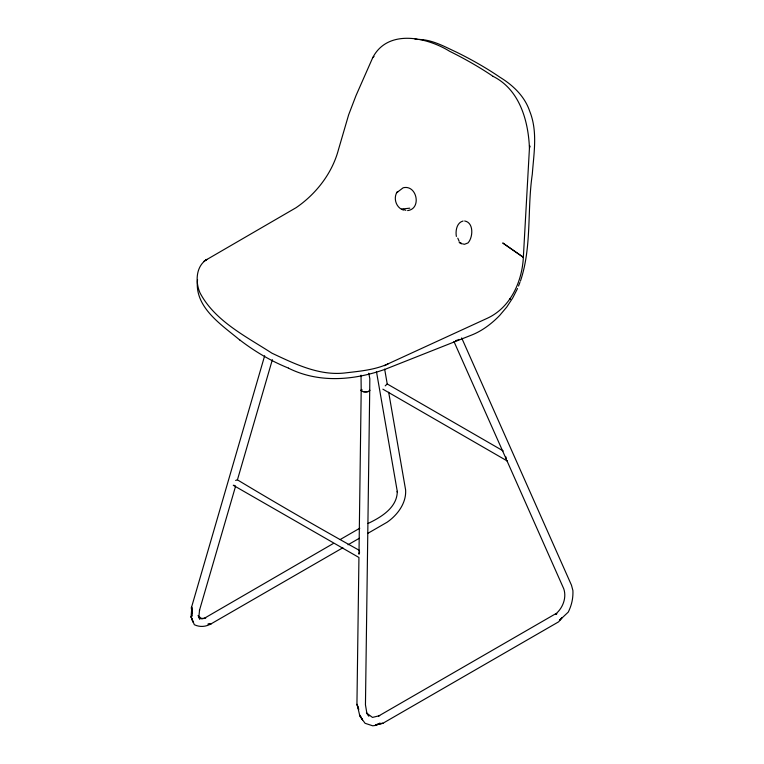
<?xml version="1.0" encoding="UTF-8"?>
<svg xmlns="http://www.w3.org/2000/svg" width="764" height="764" viewBox="0 0 764 764"><rect width="100%" height="100%" fill="white"/><g stroke="black" fill="none" stroke-linecap="round" stroke-linejoin="round"><path stroke-width="1.15" d="M361.2 390.318L361.028 375.181M361.2 390.232L358.984 554.206L359.586 552.009M493.076 76.362C519.596 89.56 528.344 120.769 529.442 148.12L523.397 256.484C522.385 281.047 510.782 307.395 487.47 318.187L389.821 363.043C376.451 369.661 361.133 371.075 346.503 372.765C320.021 376.413 295.2 364.075 271.946 353.197C246.161 336.475 214.875 321.147 200.006 292.851C195.345 282.241 195.727 266.97 206.089 259.951M197.551 279.643C194.113 307.462 221.636 324.757 240.02 340.228M264.659 355.766L191.42 607.666L192.203 613.272L191.42 607.666L191.869 616.319L191.812 607.16L191.095 616.815L194.333 624.723C200.092 627.397 205.802 626.824 211.246 623.758L342.864 547.769M235.551 486.315L199.452 610.436L199.576 609.834L198.841 617.111L199.872 619.212L198.459 616.529M272.366 359.672L237.432 479.859C277.676 504.068 318.349 527.513 359.376 550.376M529.442 148.12L530.12 146.22L529.395 145.943M518.508 286.032L519.95 282.346M520.427 281.114C532.03 246.782 527.045 209.623 532.298 174.202C533.835 153.201 537.856 131.351 529.672 111.152C524.677 96.312 513.026 85.234 499.942 77.25A273.397 114.161 11 0 0 456.624 52.219C444.724 46.747 432.73 39.833 419.293 39.461M493.076 76.362A294.302 127.712 10.1 0 0 449.671 51.303C427.047 37.283 387.835 28.535 372.736 57.653L355.986 95.643L348.651 114.791L338.442 149.696C332.187 173.294 316.076 193.999 296.088 207.693L205.42 260.352M397.041 192.07C393.097 198.353 396.182 207.856 403.421 210.071M517.543 288.496L512.778 297.855L506.733 307.08L499.723 315.379A73.745 46.766 -59.8 0 1 471.741 335.014L385.257 369.251C354.066 380.329 318.97 383.433 288.448 368.152M561.855 617.799L558.665 621.81L382.831 723.327L375.372 725.017L380.205 723.155L376.289 725.332L372.717 725.8L365.058 723.288L359.882 716.183L357.094 704.274M561.76 617.799L559.764 620.101L568.263 612.098C571.692 605.155 573.22 598.26 572.914 590.572L571.472 585.186L461.666 337.917M386.756 384.387L385.209 385.858M372.736 57.653L374.026 56.488M397.968 191.563L396.793 192.633L403.182 187.772C416.924 184.382 421.909 208.878 407.623 210.587M203.692 618.659L333.047 543.653M203.778 261.431L207.073 259.349M378.495 716.088L554.865 614.218L556.899 613.759L555.543 614.132C562.705 608.316 566.859 597.782 563.756 588.786L506.99 460.835L507.468 461.112L382.879 389.182M340.247 539.499L359.787 528.22M368.009 523.474C380.911 517.39 397.29 507.621 397.28 491.319L397.414 492.207L376.461 371.552M348.002 544.799L359.319 538.276M367.541 533.52L387.081 522.242C397.509 515.022 406.448 503.084 405.617 489.972L388.666 392.218M388.093 363.855L384.407 365.689M235.665 480.461L237.27 479.811M379.698 715.648L372.479 717.415L366.414 712.869L368.964 716.107L366.873 713.242L365.45 704.819L369.719 390.366L369.814 378.715L368.764 373.233M463.079 221.016C456.71 222.649 455.354 230.871 456.366 236.448M235.025 485.56L233.287 485.293L358.937 557.481L356.931 704.685L358.746 709.422L357.428 705.306M207.865 624.131L211.246 623.758L208.648 624.188M403.163 208.887L409.791 208.18M200.856 618.553L205.755 618.066M415.005 39.184L417.154 39.327M405.827 210.32L401.864 208.858M464.665 220.987C473.966 222.496 473.155 237.413 467.988 242.942L464.464 244.299L462.44 243.831M387.224 383.958L503.218 450.932M459.135 242.245L461.504 243.878M197.991 615.631L202.135 619.069M453.95 341.508L506.408 459.479M457.798 238.167L459.107 241.195M384.655 369.127L387.291 384.321M505.969 456.958L506.074 458.247M459.002 339.378A4.259 2.674 -23.9 0 1 458.047 339.932M457.006 340.314A4.259 2.674 -23.9 0 1 455.955 340.515M369.585 389.955A4.259 1.585 0.8 0 1 364.858 391.856A4.259 1.585 0.8 0 1 361.802 389.449M369.556 389.926A4.259 1.585 0.5 0 1 364.963 391.903A4.259 1.585 0.5 0 1 361.735 389.525M458.868 339.579A4.259 2.645 -23.7 0 1 457.894 340.095M456.843 340.448A4.259 2.645 -23.7 0 1 455.802 340.61M288.448 368.086A270.809 193.206 76.1 0 1 240.049 340.152M510.304 299.431L510.027 298.695L510.304 299.431M382.831 723.327L379.899 723.689L382.831 723.327M460.912 243.057L459.603 242.503L460.912 243.057M523.359 257.315L502.893 243.076L523.359 257.315M362.47 719.736L359.825 715.266L362.47 719.736M192.948 621.867L191.095 616.815L192.948 621.867"/></g></svg>
